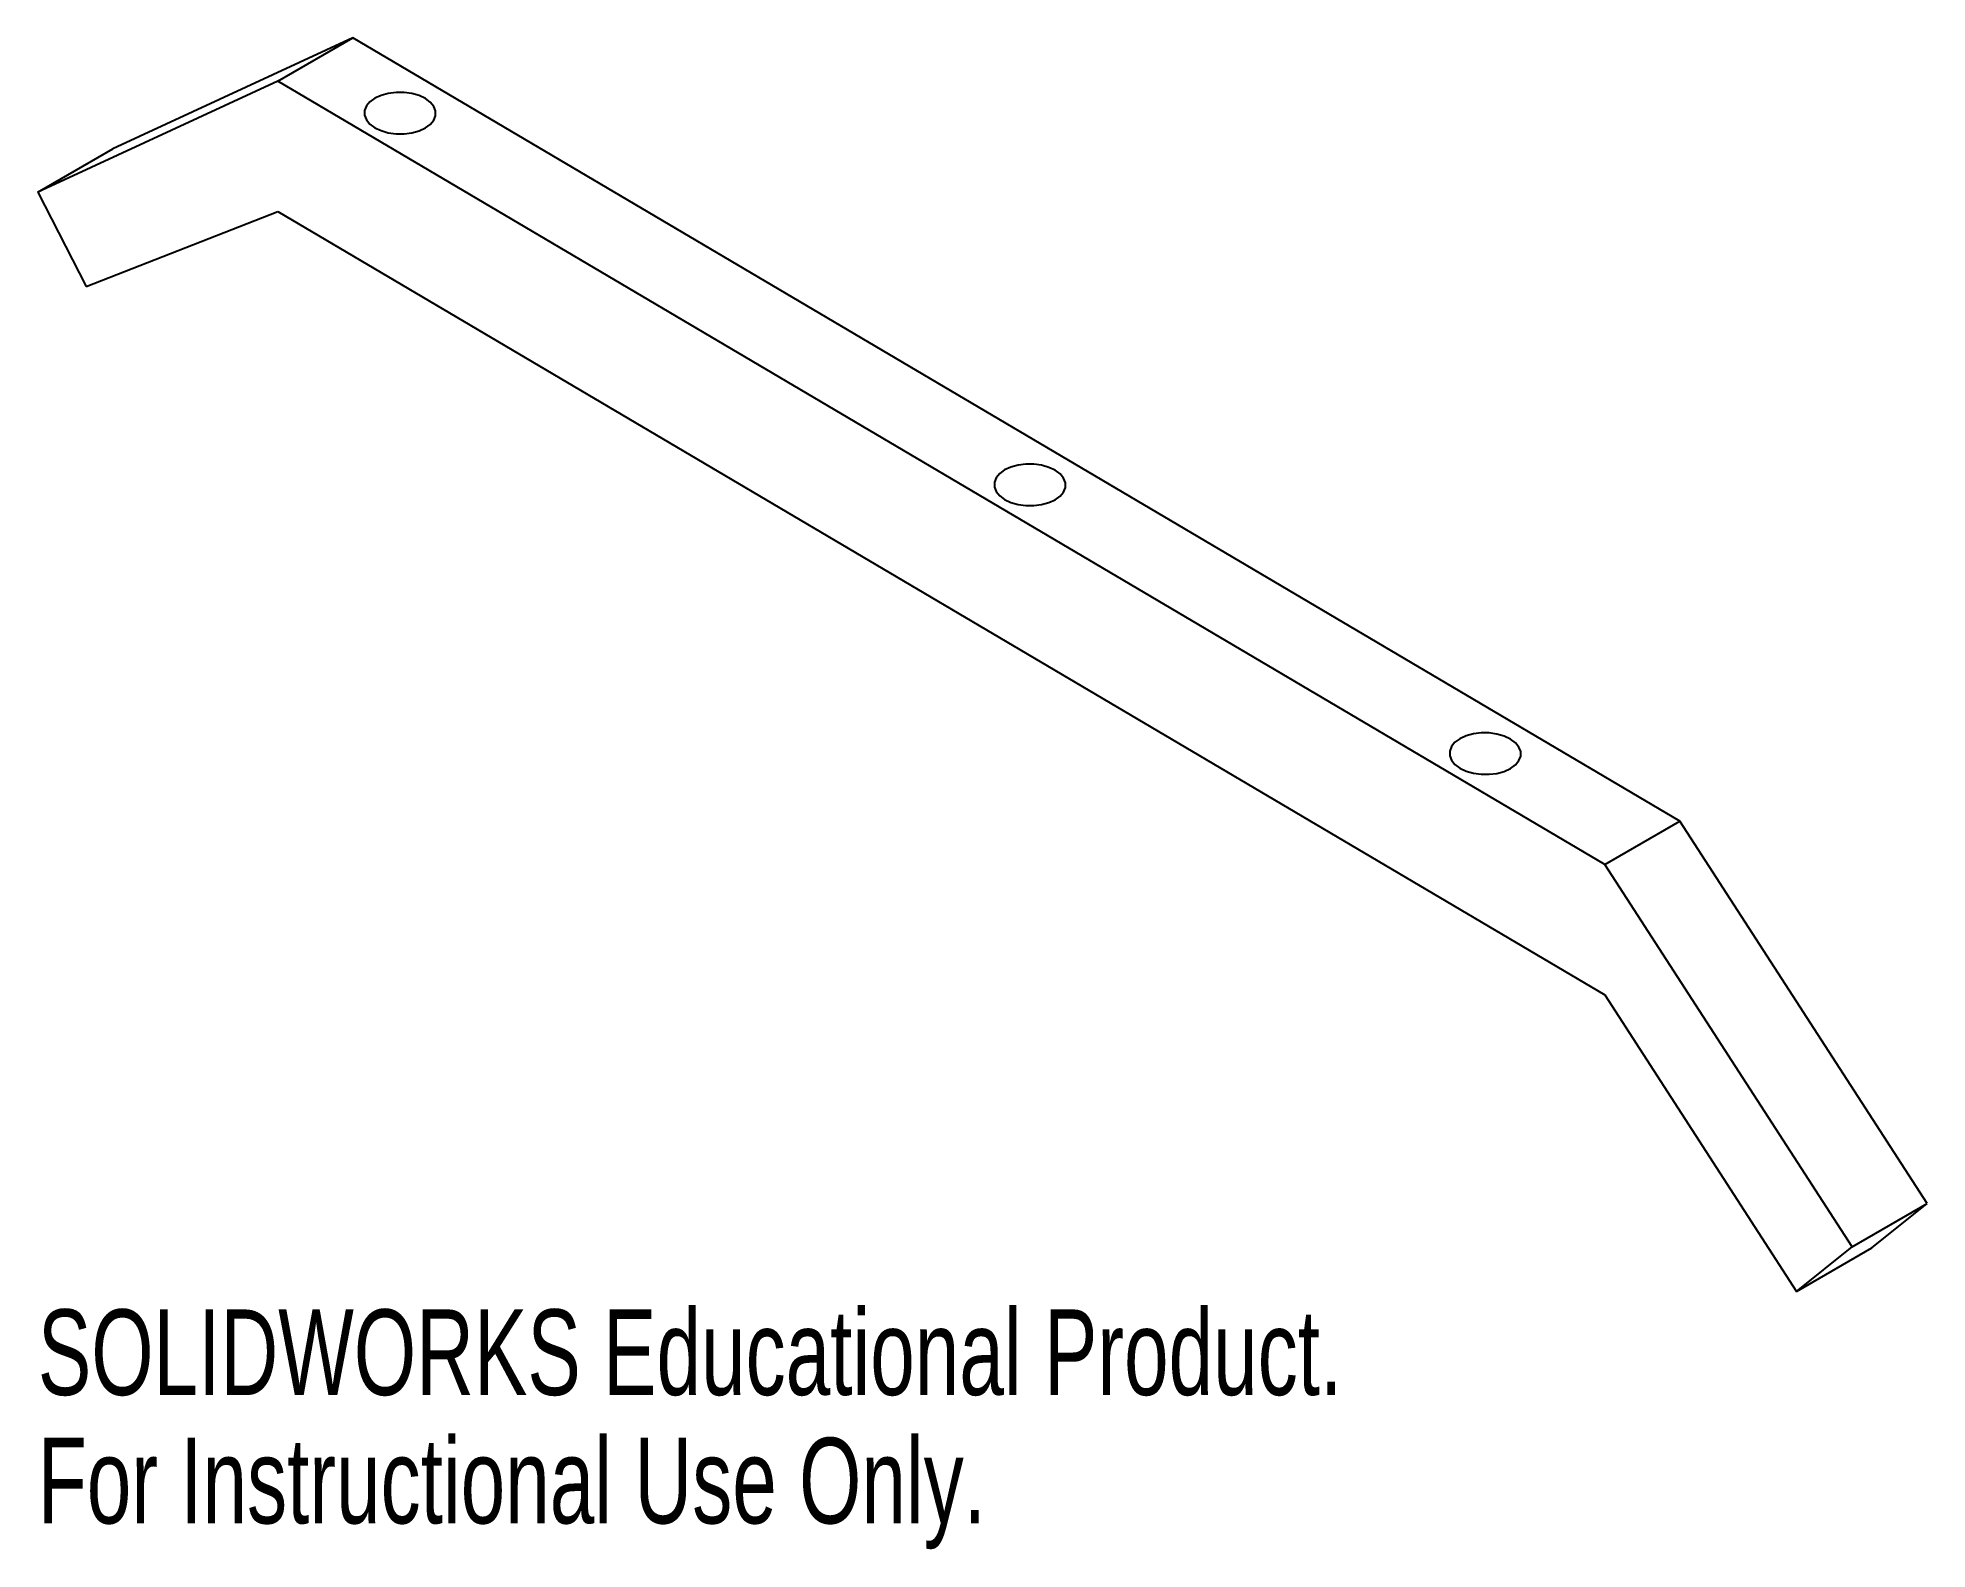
# Paper-space layout '_Isometric' of a CAD drawing. Header units: millimetres. Extents: x -58 to 48, y -55 to 31.
import ezdxf

# ---------------------------------------------------------------- set-up
doc = ezdxf.new("R2010")
doc.units = ezdxf.units.MM
doc.styles.add('SLDTEXTSTYLE0', font='TXT', dxfattribs={"width": 0.7})

psp = doc.layouts.new('_Isometric')

# ---------------------------------------------------------------- linework, layer by layer
at = {"color": 7, "linetype": 'Continuous', "lineweight": 25}
for p, q in [((-40.47, 30.64), (-54.03, 24.37)), ((-44.71, 28.19), (-40.47, 30.64)), ((34.48, -13.59), (-40.47, 30.64)), ((-44.71, 28.19), (-58.27, 21.92)), ((30.24, -16.04), (-44.71, 28.19)), ((-58.27, 21.92), (-54.03, 24.37)), ((-58.27, 21.92), (-55.55, 16.59)), ((-55.55, 16.59), (-44.71, 20.83)), ((-44.71, 20.83), (30.24, -23.4)), ((30.24, -16.04), (34.48, -13.59)), ((48.45, -35.19), (34.48, -13.59)), ((44.21, -37.64), (30.24, -16.04)), ((30.24, -23.4), (41.07, -40.15)), ((44.21, -37.64), (48.45, -35.19)), ((45.32, -37.7), (48.45, -35.19)), ((41.07, -40.15), (44.21, -37.64)), ((41.07, -40.15), (45.32, -37.7))]:
    psp.add_line(p, q, dxfattribs=at)
at = {"color": 7, "linetype": 'Continuous', "lineweight": 25, "flags": 128}
for points in [[(-39.24, 27.23), (-39.52, 27.03), (-39.71, 26.79), (-39.81, 26.53), (-39.81, 26.27), (-39.71, 26.01), (-39.52, 25.77), (-39.24, 25.56), (-38.88, 25.4), (-38.48, 25.28), (-38.03, 25.22), (-37.58, 25.22), (-37.14, 25.27), (-36.74, 25.38), (-36.38, 25.55), (-36.1, 25.75), (-35.91, 25.99), (-35.8, 26.24), (-35.8, 26.51), (-35.91, 26.76), (-36.1, 27), (-36.38, 27.21), (-36.74, 27.38), (-37.14, 27.49), (-37.58, 27.56), (-38.03, 27.56), (-38.48, 27.5), (-38.88, 27.39), (-39.24, 27.23)], [(-3.66, 6.24), (-3.94, 6.03), (-4.14, 5.79), (-4.24, 5.54), (-4.24, 5.27), (-4.14, 5.02), (-3.94, 4.78), (-3.66, 4.57), (-3.31, 4.4), (-2.9, 4.29), (-2.46, 4.23), (-2.01, 4.22), (-1.57, 4.28), (-1.16, 4.39), (-0.81, 4.55), (-0.52, 4.76), (-0.33, 4.99), (-0.23, 5.25), (-0.23, 5.51), (-0.33, 5.77), (-0.52, 6.01), (-0.81, 6.22), (-1.16, 6.38), (-1.57, 6.5), (-2.01, 6.56), (-2.46, 6.56), (-2.9, 6.51), (-3.31, 6.4), (-3.66, 6.24)], [(22.06, -8.94), (21.78, -9.14), (21.58, -9.38), (21.48, -9.64), (21.48, -9.9), (21.58, -10.16), (21.78, -10.4), (22.06, -10.61), (22.41, -10.77), (22.82, -10.89), (23.26, -10.95), (23.71, -10.95), (24.15, -10.9), (24.56, -10.79), (24.91, -10.62), (25.19, -10.42), (25.39, -10.18), (25.49, -9.93), (25.49, -9.66), (25.39, -9.41), (25.19, -9.17), (24.91, -8.96), (24.56, -8.79), (24.15, -8.68), (23.71, -8.61), (23.26, -8.61), (22.82, -8.67), (22.41, -8.78), (22.06, -8.94)]]:
    psp.add_lwpolyline(points, dxfattribs=at)

# ---------------------------------------------------------------- texts
at = {"color": 7, "linetype": 'Continuous', "char_height": 4.8336, "attachment_point": 1, "style": 'SLDTEXTSTYLE0'}
for s, insert in [('SOLIDWORKS Educational Product.', (-58.27, -41.17)), ('For Instructional Use Only.', (-58.27, -48.42))]:
    psp.add_mtext(s, dxfattribs=dict(at, insert=insert))

doc.saveas('drawing.dxf')
